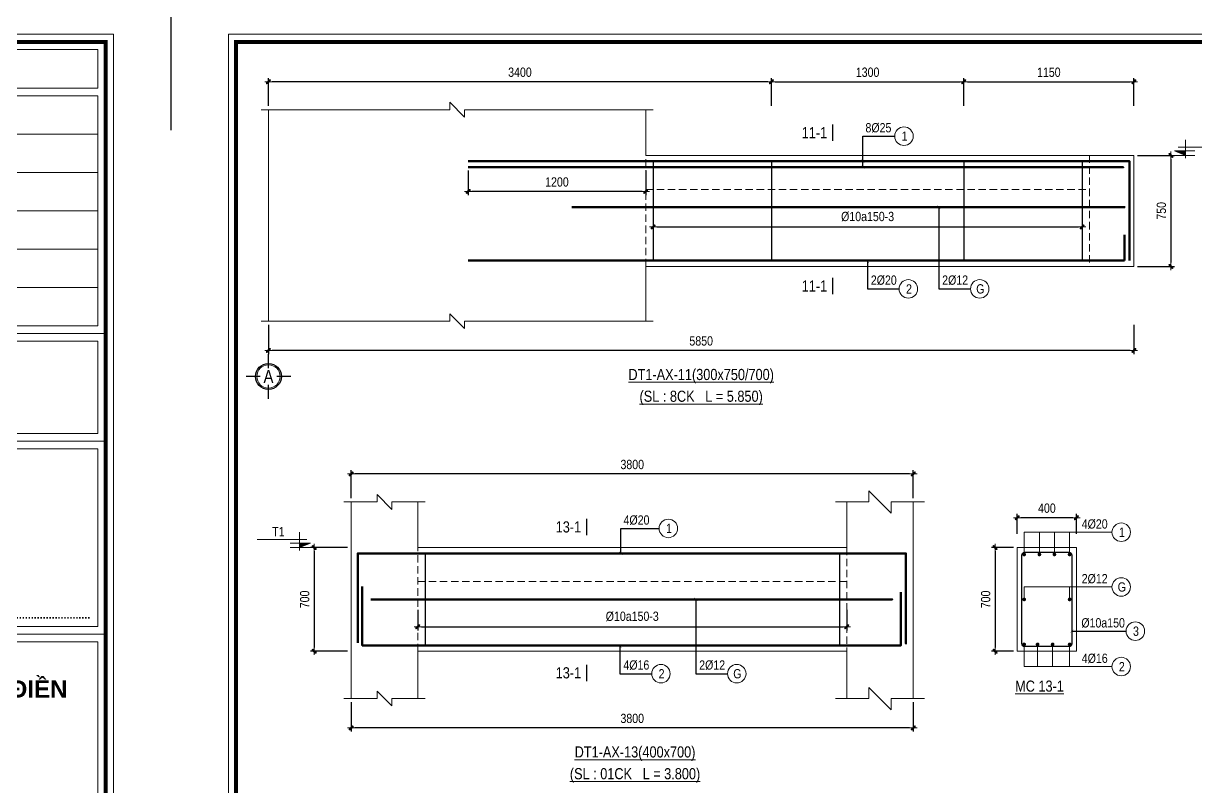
# Model space of a CAD drawing. Header units: millimetres. Extents: x 397144 to 8960116, y 345581 to 674207.
# Drawn here: x 4930854 to 4938777, y 658430 to 663586 of the extents above; entities that cross this region are included whole.
import ezdxf
from ezdxf.enums import TextEntityAlignment as Align

# ---------------------------------------------------------------- set-up
doc = ezdxf.new("R2010")
doc.units = ezdxf.units.MM
doc.header["$PDSIZE"] = -10
doc.linetypes.add('HIDDEN', pattern=[0.375, 0.25, -0.125])
doc.layers.get('0').update_dxf_attribs({"linetype": 'CONTINUOUS'})
doc.layers.get('Defpoints').update_dxf_attribs({"color": 12, "linetype": 'CONTINUOUS'})
for name, color, linetype, lineweight in [('2', 2, 'CONTINUOUS', 20), ('CDAI', 8, 'CONTINUOUS', 30), ('CTHEP', 2, 'CONTINUOUS', 50), ('DBAO', 3, 'CONTINUOUS', 20), ('DGIONG', 4, 'CONTINUOUS', 13), ('KTH', 150, 'CONTINUOUS', 5), ('Net khuat', 8, 'HIDDEN', 13), ('STICK', 1, 'CONTINUOUS', 9), ('TEXT', 7, 'CONTINUOUS', 15)]:
    doc.layers.add(name, color=color, linetype=linetype, lineweight=lineweight)
doc.layers.add('8', color=8, linetype='CONTINUOUS')
doc.layers.add('HATCH', color=7, linetype='CONTINUOUS', lineweight=5, true_color=0x2491ff)
doc.styles.add('CHG_XX_Khung ten$0$A1 BORDER$0$Title Block DD$0$Arial - Bold', font='arialbd.ttf', dxfattribs={"height": 2.5})
doc.styles.add('HELVECONDENSE', font='VHELVCN_0.TTF')
doc.styles.add('Star-HelCon', font='VHELVCN_0.TTF')
doc.styles.add('TTP-HelCon', font='VHELVCN_0.TTF')
doc.styles.add('VNI-HELVE-CONDENSE', font='VHELVCN_0.TTF')
doc.dimstyles.new('kc-25', dxfattribs={"dimtxt": 62.5, "dimasz": 20, "dimexe": 20, "dimexo": 50, "dimgap": 25, "dimtad": 3, "dimdec": 0, "dimzin": 0, "dimdsep": 46, "dimtxsty": 'VNI-HELVE-CONDENSE', "dimblk": 'DIM', "dimcen": 2.5, "dimclrd": 256, "dimclre": 154, "dimclrt": 7, "dimaunit": 1, "dimadec": 0, "dimazin": 0, "dimtfac": 1, "dimtdec": 0, "dimtix": 1, "dimtmove": 0, "dimatfit": 3, "dimldrblk": 'DOT', "dimfxl": 1, "dimtolj": 1, "dimtzin": 0, "dimarcsym": 0})
doc.dimstyles.new('TTP-25', dxfattribs={"dimscale": 25, "dimtxt": 2.5, "dimasz": 1, "dimexe": 1, "dimexo": 1, "dimgap": 0.09, "dimtad": 0, "dimdec": 4, "dimrnd": 5, "dimzin": 9, "dimdsep": 46, "dimtxsty": 'TTP-HelCon', "dimblk": 'Stick1', "dimcen": 0.09, "dimdle": 1.5, "dimclrd": 256, "dimclre": 256, "dimclrt": 7, "dimadec": 0, "dimazin": 0, "dimtfac": 1, "dimtdec": 4, "dimtmove": 0, "dimatfit": 3, "dimldrblk": '_ArchTick1', "dimfxl": 1, "dimtvp": 1, "dimtolj": 1, "dimtzin": 0, "dimarcsym": 0})

# ---------------------------------------------------------------- blocks, each defined once
blk = doc.blocks.new('Stick1')
at = {"layer": 'STICK'}
h = blk.add_hatch(color=256, dxfattribs=at)
edge = h.paths.add_edge_path()
edge.add_line((0.3, 0.5), (-0.5, -0.3))
edge.add_arc((-0.4, -0.4), 0.141, 135, 315)
edge.add_line((-0.3, -0.5), (0.5, 0.3))
edge.add_arc((0.4, 0.4), 0.141, 315, 495)
blk.add_line((1, 0), (-1, 0), dxfattribs=at)
blk.add_lwpolyline([(0.3, 0.5), (-0.5, -0.3, 1), (-0.3, -0.5), (0.5, 0.3, 1), (0.3, 0.5, 1)], format="xyb", dxfattribs=at)
blk = doc.blocks.new('*D24')
at = {"layer": 'Defpoints', "color": 0, "transparency": 16777216}
for p in [(4933069.4, 660541.9), (4933069.4, 660352.9), (4936869.4, 660352.9)]:
    blk.add_point(p, dxfattribs=at)
at = {"layer": 'KTH', "lineweight": -2, "transparency": 16777216}
for p, q in [((4933069.4, 660377.9), (4933069.4, 660566.9)), ((4936869.4, 660377.9), (4936869.4, 660566.9)), ((4936844.4, 660541.9), (4933094.4, 660541.9))]:
    blk.add_line(p, q, dxfattribs=at)
at = {"layer": 'KTH', "lineweight": -2, "transparency": 16777216, "xscale": 25, "yscale": 25, "zscale": 25, "rotation": 180}
blk.add_blockref('Stick1', (4933069.4, 660541.9), dxfattribs=at)
at = {"layer": 'KTH', "lineweight": -2, "transparency": 16777216, "xscale": 25, "yscale": 25, "zscale": 25}
blk.add_blockref('Stick1', (4936869.4, 660541.9), dxfattribs=at)
at = {"layer": 'KTH', "color": 7, "transparency": 16777216, "insert": (4934969.4, 660605.7), "char_height": 62.5, "attachment_point": 5, "style": 'TTP-HelCon'}
blk.add_mtext('\\A1;3800', dxfattribs=at)
blk = doc.blocks.new('_ArchTick1')
at = {"color": 0, "const_width": 3.81}
blk.add_lwpolyline([(-12.7, -12.7), (12.7, 12.7)], dxfattribs=at)
blk = doc.blocks.new('DIM')
h = blk.add_hatch(color=1)
h.paths.add_polyline_path([(0.49, 0.29, 1), (0.29, 0.49), (-0.19, 0), (0.19, 0)])
h.paths.add_polyline_path([(0.19, 0), (-0.19, 0), (-0.49, -0.29, 1), (-0.29, -0.49)])
at = {"color": 9}
for p, q in [((-0.19, 0), (-1.5, 0)), ((0.19, 0), (1.5, 0))]:
    blk.add_line(p, q, dxfattribs=at)
at = {"color": 1}
for p, q in [((-0.49, -0.29), (0.29, 0.49)), ((-0.29, -0.49), (0.49, 0.29)), ((-0.19, 0), (0.19, 0))]:
    blk.add_line(p, q, dxfattribs=at)
blk.add_arc((-0.39, -0.39), 0.138, 135, 315, dxfattribs=at)
blk = doc.blocks.new('*D25')
at = {"layer": 'Defpoints', "color": 0, "transparency": 16777216}
for p in [(4933069.4, 660044.5), (4932819.4, 659344.5), (4933069.4, 659344.5)]:
    blk.add_point(p, dxfattribs=at)
at = {"layer": 'KTH', "lineweight": -2, "transparency": 16777216}
for p, q in [((4933044.4, 660044.5), (4932794.4, 660044.5)), ((4932819.4, 660019.5), (4932819.4, 659369.5)), ((4933044.4, 659344.5), (4932794.4, 659344.5))]:
    blk.add_line(p, q, dxfattribs=at)
at = {"layer": 'KTH', "lineweight": -2, "transparency": 16777216, "xscale": 25, "yscale": 25, "zscale": 25}
for p, rotation in [((4932819.4, 660044.5), 90), ((4932819.4, 659344.5), 270)]:
    blk.add_blockref('Stick1', p, dxfattribs=dict(at, rotation=rotation))
at = {"layer": 'KTH', "color": 7, "transparency": 16777216, "insert": (4932755.5, 659694.5), "char_height": 62.5, "attachment_point": 5, "rotation": 90, "style": 'TTP-HelCon'}
blk.add_mtext('\\A1;700', dxfattribs=at)
blk = doc.blocks.new('CODE')
at = {"layer": 'DBAO'}
for p, q in [((-62.5, -20), (-62.5, 105)), ((-62.5, 0), (-137.5, 30)), ((-137.5, 30), (0, 30)), ((-137.5, 0), (0, 0)), ((-112.5, 55), (223.6, 55))]:
    blk.add_line(p, q, dxfattribs=at)
at = {"layer": 'HATCH', "color": 1}
blk.add_solid([(-62.5, 0), (-137.5, 30), (-62.5, 30)], dxfattribs=at)
blk = doc.blocks.new('*D26')
at = {"layer": 'Defpoints', "color": 0, "transparency": 16777216}
for p in [(4933069.4, 659024.5), (4936869.4, 659024.5), (4933069.4, 658826.5)]:
    blk.add_point(p, dxfattribs=at)
at = {"layer": 'KTH', "lineweight": -2, "transparency": 16777216}
for p, q in [((4933069.4, 658999.5), (4933069.4, 658801.5)), ((4936869.4, 658999.5), (4936869.4, 658801.5)), ((4936844.4, 658826.5), (4933094.4, 658826.5))]:
    blk.add_line(p, q, dxfattribs=at)
at = {"layer": 'KTH', "lineweight": -2, "transparency": 16777216, "xscale": 25, "yscale": 25, "zscale": 25, "rotation": 180}
blk.add_blockref('Stick1', (4933069.4, 658826.5), dxfattribs=at)
at = {"layer": 'KTH', "lineweight": -2, "transparency": 16777216, "xscale": 25, "yscale": 25, "zscale": 25}
blk.add_blockref('Stick1', (4936869.4, 658826.5), dxfattribs=at)
at = {"layer": 'KTH', "color": 7, "transparency": 16777216, "insert": (4934969.4, 658890.3), "char_height": 62.5, "attachment_point": 5, "style": 'TTP-HelCon'}
blk.add_mtext('\\A1;3800', dxfattribs=at)
blk = doc.blocks.new('*D27')
at = {"layer": 'Defpoints', "color": 0, "transparency": 16777216}
for p in [(4933519.4, 659649.7), (4936419.4, 659649.7), (4936419.4, 659509.7)]:
    blk.add_point(p, dxfattribs=at)
at = {"layer": 'KTH', "lineweight": -2, "transparency": 16777216}
for p, q in [((4933519.4, 659624.7), (4933519.4, 659484.7)), ((4936419.4, 659624.7), (4936419.4, 659484.7)), ((4933544.4, 659509.7), (4936394.4, 659509.7))]:
    blk.add_line(p, q, dxfattribs=at)
at = {"layer": 'KTH', "lineweight": -2, "transparency": 16777216, "xscale": 25, "yscale": 25, "zscale": 25, "rotation": 180}
blk.add_blockref('Stick1', (4933519.4, 659509.7), dxfattribs=at)
at = {"layer": 'KTH', "lineweight": -2, "transparency": 16777216, "xscale": 25, "yscale": 25, "zscale": 25}
blk.add_blockref('Stick1', (4936419.4, 659509.7), dxfattribs=at)
at = {"layer": 'KTH', "color": 7, "transparency": 16777216, "insert": (4934969.4, 659579.6), "char_height": 62.5, "attachment_point": 5, "style": 'TTP-HelCon'}
blk.add_mtext('\\A1;Þ10a150-3', dxfattribs=at)
blk = doc.blocks.new('MC')
at = {"layer": 'CTHEP', "const_width": 10}
blk.add_lwpolyline([(0, 150), (0, 0)], dxfattribs=at)
at = {"layer": 'TEXT', "style": 'TTP-HelCon'}
blk.add_attdef('A', text='', height=100, dxfattribs=at).set_placement((-50, 26), align=Align.RIGHT)
blk = doc.blocks.new('*D28')
at = {"layer": 'Defpoints', "color": 0, "ltscale": 500, "transparency": 16777216}
for p in [(4937572.3, 660246.7), (4937572.3, 660113.5), (4937972.3, 660113.5)]:
    blk.add_point(p, dxfattribs=at)
at = {"layer": 'KTH', "lineweight": -2, "ltscale": 500, "transparency": 16777216}
for p, q in [((4937572.3, 660138.5), (4937572.3, 660271.7)), ((4937947.3, 660246.7), (4937597.3, 660246.7)), ((4937972.3, 660138.5), (4937972.3, 660271.7))]:
    blk.add_line(p, q, dxfattribs=at)
at = {"layer": 'KTH', "lineweight": -2, "ltscale": 500, "transparency": 16777216, "xscale": 25, "yscale": 25, "zscale": 25, "rotation": 180}
blk.add_blockref('Stick1', (4937572.3, 660246.7), dxfattribs=at)
at = {"layer": 'KTH', "lineweight": -2, "ltscale": 500, "transparency": 16777216, "xscale": 25, "yscale": 25, "zscale": 25}
blk.add_blockref('Stick1', (4937972.3, 660246.7), dxfattribs=at)
at = {"layer": 'KTH', "color": 7, "ltscale": 500, "transparency": 16777216, "insert": (4937772.3, 660310.6), "char_height": 62.5, "attachment_point": 5, "style": 'TTP-HelCon'}
blk.add_mtext('\\A1;400', dxfattribs=at)
blk = doc.blocks.new('*D29')
at = {"layer": 'Defpoints', "color": 0, "ltscale": 500, "transparency": 16777216}
for p in [(4937572.3, 660044.5), (4937422.5, 659344.5), (4937572.3, 659344.5)]:
    blk.add_point(p, dxfattribs=at)
at = {"layer": 'KTH', "lineweight": -2, "ltscale": 500, "transparency": 16777216}
for p, q in [((4937547.3, 660044.5), (4937397.5, 660044.5)), ((4937422.5, 660019.5), (4937422.5, 659369.5)), ((4937547.3, 659344.5), (4937397.5, 659344.5))]:
    blk.add_line(p, q, dxfattribs=at)
at = {"layer": 'KTH', "lineweight": -2, "ltscale": 500, "transparency": 16777216, "xscale": 25, "yscale": 25, "zscale": 25}
for p, rotation in [((4937422.5, 660044.5), 90), ((4937422.5, 659344.5), 270)]:
    blk.add_blockref('Stick1', p, dxfattribs=dict(at, rotation=rotation))
at = {"layer": 'KTH', "color": 7, "ltscale": 500, "transparency": 16777216, "insert": (4937358.7, 659694.5), "char_height": 62.5, "attachment_point": 5, "rotation": 90, "style": 'TTP-HelCon'}
blk.add_mtext('\\A1;700', dxfattribs=at)
blk = doc.blocks.new('*D39')
at = {"layer": 'Defpoints', "color": 0, "transparency": 16777216}
for p in [(4932510.4, 663191.9), (4932510.4, 663002.9), (4935910.4, 663002.9)]:
    blk.add_point(p, dxfattribs=at)
at = {"layer": 'KTH', "lineweight": -2, "transparency": 16777216}
for p, q in [((4932510.4, 663027.9), (4932510.4, 663216.9)), ((4935885.4, 663191.9), (4932535.4, 663191.9)), ((4935910.4, 663027.9), (4935910.4, 663216.9))]:
    blk.add_line(p, q, dxfattribs=at)
at = {"layer": 'KTH', "lineweight": -2, "transparency": 16777216, "xscale": 25, "yscale": 25, "zscale": 25, "rotation": 180}
blk.add_blockref('Stick1', (4932510.4, 663191.9), dxfattribs=at)
at = {"layer": 'KTH', "lineweight": -2, "transparency": 16777216, "xscale": 25, "yscale": 25, "zscale": 25}
blk.add_blockref('Stick1', (4935910.4, 663191.9), dxfattribs=at)
at = {"layer": 'KTH', "color": 7, "transparency": 16777216, "insert": (4934210.4, 663255.7), "char_height": 62.5, "attachment_point": 5, "style": 'TTP-HelCon'}
blk.add_mtext('\\A1;3400', dxfattribs=at)
blk = doc.blocks.new('*D40')
at = {"layer": 'Defpoints', "color": 0, "transparency": 16777216}
for p in [(4932510.4, 661574.5), (4938360.4, 661574.5), (4932510.4, 661376.5)]:
    blk.add_point(p, dxfattribs=at)
at = {"layer": 'KTH', "lineweight": -2, "transparency": 16777216}
for p, q in [((4932510.4, 661549.5), (4932510.4, 661351.5)), ((4938360.4, 661549.5), (4938360.4, 661351.5)), ((4938335.4, 661376.5), (4932535.4, 661376.5))]:
    blk.add_line(p, q, dxfattribs=at)
at = {"layer": 'KTH', "lineweight": -2, "transparency": 16777216, "xscale": 25, "yscale": 25, "zscale": 25, "rotation": 180}
blk.add_blockref('Stick1', (4932510.4, 661376.5), dxfattribs=at)
at = {"layer": 'KTH', "lineweight": -2, "transparency": 16777216, "xscale": 25, "yscale": 25, "zscale": 25}
blk.add_blockref('Stick1', (4938360.4, 661376.5), dxfattribs=at)
at = {"layer": 'KTH', "color": 7, "transparency": 16777216, "insert": (4935435.4, 661440.4), "char_height": 62.5, "attachment_point": 5, "style": 'TTP-HelCon'}
blk.add_mtext('\\A1;5850', dxfattribs=at)
blk = doc.blocks.new('*D41')
at = {"layer": 'Defpoints', "color": 0, "transparency": 16777216}
for p in [(4937210.4, 663191.9), (4935910.4, 663002.9), (4937210.4, 663002.9)]:
    blk.add_point(p, dxfattribs=at)
at = {"layer": 'KTH', "lineweight": -2, "transparency": 16777216}
for p, q in [((4935910.4, 663027.9), (4935910.4, 663216.9)), ((4935935.4, 663191.9), (4937185.4, 663191.9)), ((4937210.4, 663027.9), (4937210.4, 663216.9))]:
    blk.add_line(p, q, dxfattribs=at)
at = {"layer": 'KTH', "lineweight": -2, "transparency": 16777216, "xscale": 25, "yscale": 25, "zscale": 25, "rotation": 180}
blk.add_blockref('Stick1', (4935910.4, 663191.9), dxfattribs=at)
at = {"layer": 'KTH', "lineweight": -2, "transparency": 16777216, "xscale": 25, "yscale": 25, "zscale": 25}
blk.add_blockref('Stick1', (4937210.4, 663191.9), dxfattribs=at)
at = {"layer": 'KTH', "color": 7, "transparency": 16777216, "insert": (4936560.4, 663255.7), "char_height": 62.5, "attachment_point": 5, "style": 'TTP-HelCon'}
blk.add_mtext('\\A1;1300', dxfattribs=at)
blk = doc.blocks.new('*D42')
at = {"layer": 'Defpoints', "color": 0, "transparency": 16777216}
for p in [(4938360.4, 663191.9), (4937210.4, 663002.9), (4938360.4, 663002.9)]:
    blk.add_point(p, dxfattribs=at)
at = {"layer": 'KTH', "lineweight": -2, "transparency": 16777216}
for p, q in [((4937210.4, 663027.9), (4937210.4, 663216.9)), ((4937235.4, 663191.9), (4938335.4, 663191.9)), ((4938360.4, 663027.9), (4938360.4, 663216.9))]:
    blk.add_line(p, q, dxfattribs=at)
at = {"layer": 'KTH', "lineweight": -2, "transparency": 16777216, "xscale": 25, "yscale": 25, "zscale": 25, "rotation": 180}
blk.add_blockref('Stick1', (4937210.4, 663191.9), dxfattribs=at)
at = {"layer": 'KTH', "lineweight": -2, "transparency": 16777216, "xscale": 25, "yscale": 25, "zscale": 25}
blk.add_blockref('Stick1', (4938360.4, 663191.9), dxfattribs=at)
at = {"layer": 'KTH', "color": 7, "transparency": 16777216, "insert": (4937785.4, 663255.7), "char_height": 62.5, "attachment_point": 5, "style": 'TTP-HelCon'}
blk.add_mtext('\\A1;1150', dxfattribs=at)
blk = doc.blocks.new('*D43')
at = {"layer": 'Defpoints', "color": 0, "transparency": 16777216}
for p in [(4935110.4, 662350.5), (4938010.4, 662344.5), (4938010.4, 662210.5)]:
    blk.add_point(p, dxfattribs=at)
at = {"layer": 'KTH', "lineweight": -2, "transparency": 16777216}
for p, q in [((4935110.4, 662325.5), (4935110.4, 662185.5)), ((4938010.4, 662319.5), (4938010.4, 662185.5)), ((4935135.4, 662210.5), (4937985.4, 662210.5))]:
    blk.add_line(p, q, dxfattribs=at)
at = {"layer": 'KTH', "lineweight": -2, "transparency": 16777216, "xscale": 25, "yscale": 25, "zscale": 25, "rotation": 180}
blk.add_blockref('Stick1', (4935110.4, 662210.5), dxfattribs=at)
at = {"layer": 'KTH', "lineweight": -2, "transparency": 16777216, "xscale": 25, "yscale": 25, "zscale": 25}
blk.add_blockref('Stick1', (4938010.4, 662210.5), dxfattribs=at)
at = {"layer": 'KTH', "color": 7, "transparency": 16777216, "insert": (4936560.4, 662280.4), "char_height": 62.5, "attachment_point": 5, "style": 'TTP-HelCon'}
blk.add_mtext('\\A1;\\A1;\\A1;Þ10a150-3', dxfattribs=at)
blk = doc.blocks.new('*D44')
at = {"layer": 'Defpoints', "color": 0, "transparency": 16777216}
for p in [(4933860.4, 662616.5), (4935060.4, 662616.5), (4933860.4, 662450.5)]:
    blk.add_point(p, dxfattribs=at)
at = {"layer": 'KTH', "lineweight": -2, "transparency": 16777216}
for p, q in [((4933860.4, 662591.5), (4933860.4, 662425.5)), ((4935060.4, 662591.5), (4935060.4, 662425.5)), ((4935035.4, 662450.5), (4933885.4, 662450.5))]:
    blk.add_line(p, q, dxfattribs=at)
at = {"layer": 'KTH', "lineweight": -2, "transparency": 16777216, "xscale": 25, "yscale": 25, "zscale": 25, "rotation": 180}
blk.add_blockref('Stick1', (4933860.4, 662450.5), dxfattribs=at)
at = {"layer": 'KTH', "lineweight": -2, "transparency": 16777216, "xscale": 25, "yscale": 25, "zscale": 25}
blk.add_blockref('Stick1', (4935060.4, 662450.5), dxfattribs=at)
at = {"layer": 'KTH', "color": 7, "transparency": 16777216, "insert": (4934460.4, 662514.4), "char_height": 62.5, "attachment_point": 5, "style": 'TTP-HelCon'}
blk.add_mtext('\\A1;1200', dxfattribs=at)
blk = doc.blocks.new('dau truc')
blk.add_circle((0, 0), 180)
at = {"layer": '8'}
for p, q in [((0, 127), (0, 345)), ((-127, 0), (-345, 0)), ((345, 0), (127, 0)), ((0, -345), (0, -127))]:
    blk.add_line(p, q, dxfattribs=at)
blk.add_circle((0, 0), 200, dxfattribs=at)
at = {"layer": 'TEXT', "style": 'HELVECONDENSE'}
blk.add_attdef('A', text='', height=233, dxfattribs=at).set_placement((0, 0), align=Align.MIDDLE)
blk = doc.blocks.new('*D45')
at = {"layer": 'Defpoints', "color": 0, "transparency": 16777216}
for p in [(4938360.4, 662694.5), (4938360.4, 661944.5), (4938610.4, 661944.5)]:
    blk.add_point(p, dxfattribs=at)
at = {"layer": 'KTH', "lineweight": -2, "transparency": 16777216}
for p, q in [((4938385.4, 662694.5), (4938635.4, 662694.5)), ((4938610.4, 662669.5), (4938610.4, 661969.5)), ((4938385.4, 661944.5), (4938635.4, 661944.5))]:
    blk.add_line(p, q, dxfattribs=at)
at = {"layer": 'KTH', "lineweight": -2, "transparency": 16777216, "xscale": 25, "yscale": 25, "zscale": 25}
for p, rotation in [((4938610.4, 662694.5), 90), ((4938610.4, 661944.5), 270)]:
    blk.add_blockref('Stick1', p, dxfattribs=dict(at, rotation=rotation))
at = {"layer": 'KTH', "color": 7, "transparency": 16777216, "insert": (4938546.5, 662319.5), "char_height": 62.5, "attachment_point": 5, "rotation": 90, "style": 'TTP-HelCon'}
blk.add_mtext('\\A1;750', dxfattribs=at)
blk = doc.blocks.new('CHG_XX_Khung ten')
for p, q in [((687, 501), (824, 501)), ((687, 473), (824, 473)), ((687, 422.69), (824, 422.69))]:
    blk.add_line(p, q)
blk.add_lwpolyline([(15, 579), (826, 579), (826, 15), (15, 15)], close=True)
at = {"color": 4, "linetype": 'Continuous', "const_width": 1}
blk.add_lwpolyline([(17, 577), (824, 577), (824, 17), (17, 17)], close=True, dxfattribs=at)
at = {"linetype": 'Continuous'}
for points in [[(822, 565), (689, 565), (689, 575), (822, 575)], [(822, 553), (689, 553), (689, 563), (822, 563)], [(822, 543), (689, 543), (689, 553), (822, 553)], [(822, 533), (689, 533), (689, 543), (822, 543)], [(822, 523), (689, 523), (689, 533), (822, 533)], [(822, 513), (689, 513), (689, 523), (822, 523)], [(822, 503), (689, 503), (689, 513), (822, 513)], [(689, 499), (822, 499), (822, 475), (689, 475)], [(689, 471), (822, 471), (822, 424.69), (689, 424.69)]]:
    blk.add_lwpolyline(points, close=True, dxfattribs=at)
at = {"layer": 'Defpoints', "color": 1, "ltscale": 2}
for points in [[(40.06, 594), (0, 594), (0, 554)], [(800.94, 594), (841, 594), (841, 554)]]:
    blk.add_lwpolyline(points, dxfattribs=at)
at = {"style": 'CHG_XX_Khung ten$0$A1 BORDER$0$Title Block DD$0$Arial - Bold'}
blk.add_text('.....................................................', height=2, dxfattribs=at).set_placement((820, 427.69), align=Align.MIDDLE_RIGHT)
at = {"ltscale": 10, "insert": (755.91, 410.64), "char_height": 4.5, "width": 121.2929, "attachment_point": 2, "style": 'CHG_XX_Khung ten$0$A1 BORDER$0$Title Block DD$0$Arial - Bold', "bg_fill": 2}
blk.add_mtext('CÔNG TY CỔ PHẦN THIÊN PHÚC ĐIỀN', dxfattribs=at)
at = {"linetype": 'Continuous'}
blk.add_lwpolyline([(689, 420.69), (822, 420.69), (822, 370.62), (689, 370.62)], close=True, dxfattribs=at)

msp = doc.modelspace()

# ---------------------------------------------------------------- linework, layer by layer
at = {"layer": 'CDAI', "ltscale": 52.5}
for p, q in [((4935110.37072, 662655.50251), (4935110.37072, 661983.50251)), ((4935910.37072, 662655.50251), (4935910.37072, 661983.50251)), ((4937210.37072, 662655.50251), (4937210.37072, 661983.50251)), ((4938010.37072, 662655.50251), (4938010.37072, 661983.50251)), ((4933569.37674, 660009.47156), (4933569.37674, 659379.47156)), ((4936369.37674, 660009.47156), (4936369.37674, 659379.47156))]:
    msp.add_line(p, q, dxfattribs=at)
at = {"layer": 'CDAI'}
msp.add_lwpolyline([(4937622.32659, 660013.22156), (4937922.32659, 660013.22156, -0.4142135624), (4937941.07659, 659994.47156), (4937941.07659, 659394.47156, -0.4142135624), (4937922.32659, 659375.72156), (4937622.32659, 659375.72156, -0.4142135624), (4937603.57659, 659394.47156), (4937603.57659, 659994.47156, -0.4142135624)], format="xyb", close=True, dxfattribs=at)
at = {"layer": 'CTHEP'}
msp.add_line((4938296.7069, 661983.50251), (4938296.7069, 662158.31378), dxfattribs=at)
for points in [[(4933860.37072, 662655.50251), (4938330.37072, 662655.50251), (4938330.37072, 661983.50251)], [(4933860.37072, 662615.50251), (4938290.37072, 662615.50251), (4938290.37072, 662615.50251)], [(4933860.37072, 661983.50251), (4938296.7069, 661983.50251)], [(4933114.37674, 659401.9078), (4933114.37674, 659401.9078), (4933114.37674, 660005.47156), (4936819.37674, 660005.47156), (4936819.37674, 659396.5418), (4936819.37674, 659396.5418)], [(4933144.47268, 659782.23677), (4933144.47268, 659383.47156), (4936785.67718, 659383.47156), (4936785.67718, 659744.07992)]]:
    msp.add_lwpolyline(points, dxfattribs=at)
msp.add_lwpolyline([(4934560.37072, 662344.50251), (4938298.47941, 662344.50251), (4938298.47941, 662344.50251)], close=True, dxfattribs=at)
at = {"layer": 'CTHEP', "const_width": 12.5}
for points in [[(4937612.32659, 659998.22156, 1), (4937624.82659, 659998.22156, 1)], [(4937919.82659, 659998.22156, 1), (4937932.32659, 659998.22156, 1)], [(4937612.32659, 659390.72156, 1), (4937624.82659, 659390.72156, 1)], [(4937919.82659, 659390.72156, 1), (4937932.32659, 659390.72156, 1)]]:
    msp.add_lwpolyline(points, format="xyb", close=True, dxfattribs=at)
at = {"layer": 'DBAO'}
for points in [[(4932510.37072, 663002.89685), (4932510.37072, 662694.50251), (4932510.37072, 662694.50251), (4932510.37072, 661994.50251), (4932510.37072, 661994.50251), (4932510.37072, 661574.50251)], [(4935060.37072, 663002.89685), (4935060.37072, 662694.50251), (4938060.37072, 662694.50251), (4938360.37072, 662694.50251)], [(4938360.37072, 662694.50251), (4938360.37072, 662694.50251), (4938360.37072, 662694.50251), (4938360.37072, 661944.50251), (4938360.37072, 661944.50251), (4938360.37072, 661944.50251)], [(4935060.37072, 661574.50251), (4935060.37072, 661944.50251), (4938060.37072, 661944.50251), (4938360.37072, 661944.50251)], [(4933069.37674, 660352.8659), (4933069.37674, 660044.47156), (4933069.37674, 660044.47156), (4933069.37674, 659344.47156), (4933069.37674, 659344.47156), (4933069.37674, 659024.47156)], [(4933519.37674, 660352.8659), (4933519.37674, 660044.47156), (4936419.37674, 660044.47156), (4936419.37674, 660352.8659)], [(4936869.37674, 660352.8659), (4936869.37674, 660044.47156), (4936869.37674, 660044.47156), (4936869.37674, 659344.47156), (4936869.37674, 659344.47156), (4936869.37674, 659024.47156)], [(4933519.37674, 659024.47156), (4933519.37674, 659344.47156), (4936419.37674, 659344.47156), (4936419.37674, 659024.47156)]]:
    msp.add_lwpolyline(points, dxfattribs=at)
at = {"layer": 'DBAO', "flags": 128}
for points in [[(4937572.32659, 660044.47156), (4937972.32659, 660044.47156)], [(4937972.32659, 660044.47156), (4937972.32659, 659344.47156), (4937572.32659, 659344.47156), (4937572.32659, 660044.47156)]]:
    msp.add_lwpolyline(points, dxfattribs=at)
at = {"layer": 'DGIONG'}
for p, q in [((4937618.57659, 659998.22156), (4937618.57659, 660148.22156)), ((4937618.57659, 660148.22156), (4938212.32659, 660148.22156)), ((4937721.57659, 660148.22156), (4937721.57659, 659991.97156)), ((4937823.07659, 660148.22156), (4937823.07659, 659991.97156)), ((4937926.07659, 659998.22156), (4937926.07659, 660148.22156)), ((4937618.57659, 659240.72156), (4937618.57659, 659390.72156)), ((4937926.07659, 659240.72156), (4937926.07659, 659390.72156)), ((4937618.57659, 659240.72156), (4938212.32659, 659240.72156))]:
    msp.add_line(p, q, dxfattribs=at)
for points in [[(4932460.37072, 663002.89685), (4933735.37072, 663002.89685), (4933735.37072, 663052.89685), (4933835.37072, 662952.89685), (4933835.37072, 663002.89685), (4935110.37072, 663002.89685)], [(4932460.37072, 661574.50251), (4933735.37072, 661574.50251), (4933735.37072, 661624.50251), (4933835.37072, 661524.50251), (4933835.37072, 661574.50251), (4935110.37072, 661574.50251)], [(4933019.37674, 660352.8659), (4933244.37674, 660352.8659), (4933244.37674, 660402.8659), (4933344.37674, 660302.8659), (4933344.37674, 660352.8659), (4933569.37674, 660352.8659)], [(4936344.37674, 660352.8659), (4936569.37674, 660352.8659), (4936569.37674, 660427.8659), (4936719.37674, 660277.8659), (4936719.37674, 660352.8659), (4936944.37674, 660352.8659)], [(4933019.37674, 659024.47156), (4933244.37674, 659024.47156), (4933244.37674, 659074.47156), (4933344.37674, 658974.47156), (4933344.37674, 659024.47156), (4933569.37674, 659024.47156)], [(4936344.37674, 659024.47156), (4936569.37674, 659024.47156), (4936569.37674, 659099.47156), (4936719.37674, 658949.47156), (4936719.37674, 659024.47156), (4936944.37674, 659024.47156)]]:
    msp.add_lwpolyline(points, dxfattribs=at)
for centre in [(4936806.03103, 662824.01162), (4936835.89213, 661792.45826), (4937318.39213, 661792.45826), (4935213.52739, 660173.98067), (4938274.82659, 660148.22156), (4938370.30928, 659479.99502), (4938274.82659, 659240.72156), (4935163.36485, 659192.4273)]:
    msp.add_circle(centre, 62.5, dxfattribs=at)
at = {"layer": 'Net khuat', "ltscale": 200}
for p, q in [((4935060.37072, 661944.50251), (4935060.37072, 662694.50251)), ((4938060.37072, 662694.50251), (4938060.37072, 661944.50251)), ((4935060.37072, 662464.50251), (4938060.37072, 662464.50251)), ((4933519.37674, 659344.47156), (4933519.37674, 660044.47156)), ((4936419.37674, 660044.47156), (4936419.37674, 659344.47156)), ((4933519.37674, 659814.47156), (4936419.37674, 659814.47156))]:
    msp.add_line(p, q, dxfattribs=at)

# ---------------------------------------------------------------- block references
at = {"xscale": 0.75, "yscale": 0.75, "zscale": 0.75}
for p, values in [((4936324.37072, 662790.91409), {'A': '11-1'}), ((4936324.37072, 661755.13451), {'A': '11-1'}), ((4934661.43444, 660127.3659), {'A': '13-1'}), ((4934661.43444, 659141.58633), {'A': '13-1'})]:
    msp.add_blockref('MC', p, dxfattribs=at).add_auto_attribs(values)
at = {"layer": '2', "ltscale": 300}
ref = msp.add_blockref('dau truc', (4932510.37072, 661200.66011), dxfattribs=dict(at, xscale=0.4367131292819977, yscale=0.4367131292819977, zscale=0.4367131292819977))
ref.add_attrib('A', 'A', dxfattribs={"layer": 'TEXT', "height": 87.5, "style": 'HELVECONDENSE'}).set_placement((4932510.37072, 661200.66011), align=Align.MIDDLE)
at = {"layer": 'KTH', "ltscale": 0.8, "xscale": 25.92478421702978, "yscale": 25.92478421702978, "zscale": 25.92478421702978}
msp.add_blockref('CHG_XX_Khung ten', (4910047.85616, 648501.85593), dxfattribs=at)
at = {"layer": 'KTH', "linetype": 'Continuous'}
msp.add_blockref('CODE', (4938772.87072, 662694.50251), dxfattribs=at)
at = {"layer": 'KTH', "linetype": 'Continuous', "xscale": -1}
msp.add_blockref('CODE', (4932656.87674, 660044.47156), dxfattribs=at)

# ---------------------------------------------------------------- texts
at = {"layer": 'TEXT', "style": 'TTP-HelCon'}
for s, p in [('8Þ25', (4936545.90714, 662849.86457)), ('2Þ20', (4936582.08426, 661820.35531)), ('2Þ12', (4937064.58426, 661820.35531)), ('4Þ20', (4934910.66167, 660199.83361)), ('4Þ20', (4938007.78492, 660173.22156)), ('Þ10a150', (4938005.0108, 659504.99502)), ('4Þ16', (4938008.05026, 659265.72156)), ('4Þ16', (4934909.55698, 659220.32436))]:
    msp.add_text(s, height=62.5, dxfattribs=at).set_placement(p)
at = {"layer": 'TEXT', "style": 'Star-HelCon'}
for s, p in [('1', (4936810.1977, 662824.01162)), ('G', (4937322.55879, 661792.45826)), ('2', (4936840.05879, 661792.45826)), ('1', (4935217.69406, 660173.98067)), ('1', (4938278.99325, 660148.22156)), ('3', (4938374.47594, 659479.99502)), ('2', (4935167.53152, 659192.4273)), ('2', (4938278.99325, 659240.72156))]:
    msp.add_text(s, height=62.5, dxfattribs=at).set_placement(p, align=Align.MIDDLE)
at = {"layer": 'TEXT', "style": 'TTP-HelCon'}
for s, p in [('%%UDT1-AX-11(300x750/700)', (4935435.37072, 661176.52464)), ('%%U(SL : 8CK   L = 5.850)', (4935435.37072, 661029.63005)), ('%%UMC 13-1', (4937722.32659, 659071.17802)), ('%%UDT1-AX-13(400x700)', (4934988.30787, 658626.49369)), ('%%U(SL : 01CK   L = 3.800)', (4934988.30787, 658479.59909))]:
    msp.add_text(s, height=75, dxfattribs=at).set_placement(p, align=Align.CENTER)
msp.add_text('T1    ', height=62.5, dxfattribs=at).set_placement((4932699.14341, 660121.46655), align=Align.RIGHT)

# ---------------------------------------------------------------- dimensions: what is measured, and where the dimension line sits
at = {"layer": 'KTH'}
for base, p1, p2, picture, middle in [((4932510.37072, 663191.89685), (4935910.37072, 663002.89685), (4932510.37072, 663002.89685), '*D39', (4934210.37072, 663255.73019)), ((4932510.37072, 661376.52464), (4938360.37072, 661574.50251), (4932510.37072, 661574.50251), '*D40', (4935435.37072, 661440.35798)), ((4933069.37674, 660541.8659), (4936869.37674, 660352.8659), (4933069.37674, 660352.8659), '*D24', (4934969.37674, 660605.69923)), ((4933069.37674, 658826.49369), (4936869.37674, 659024.47156), (4933069.37674, 659024.47156), '*D26', (4934969.37674, 658890.32702))]:
    dim = msp.add_linear_dim(base=base, p1=p1, p2=p2, dimstyle='TTP-25', override={"dimtmove": 1}, dxfattribs=at)
    dim.commit()
    dim.dimension.update_dxf_attribs({"geometry": picture, "text_midpoint": middle})
for base, p1, p2, angle, picture, middle in [((4937210.37072, 663191.89685), (4935910.37072, 663002.89685), (4937210.37072, 663002.89685), 180, '*D41', (4936560.37072, 663255.73019)), ((4938360.37072, 663191.89685), (4937210.37072, 663002.89685), (4938360.37072, 663002.89685), 180, '*D42', (4937785.37072, 663255.73019)), ((4938610.37072, 661944.50251), (4938360.37072, 662694.50251), (4938360.37072, 661944.50251), 270, '*D45', (4938546.53739, 662319.50251)), ((4932819.37674, 659344.47156), (4933069.37674, 660044.47156), (4933069.37674, 659344.47156), 270, '*D25', (4932755.54341, 659694.47156))]:
    dim = msp.add_linear_dim(base=base, p1=p1, p2=p2, angle=angle, dimstyle='TTP-25', override={"dimtmove": 1}, dxfattribs=at)
    dim.commit()
    dim.dimension.update_dxf_attribs({"geometry": picture, "text_midpoint": middle})
dim = msp.add_linear_dim(base=(4933860.37072, 662450.51919), p1=(4935060.37072, 662616.50251), p2=(4933860.37072, 662616.50251), dimstyle='TTP-25', dxfattribs=at)
dim.commit()
dim.dimension.update_dxf_attribs({"geometry": '*D44', "text_midpoint": (4934460.37072, 662514.35252)})
for base, p1, p2, text, picture, middle in [((4938010.37072, 662210.50251), (4935110.37072, 662350.51569), (4938010.37072, 662344.50251), '\\A1;\\A1;Þ10a150-3', '*D43', (4936560.37072, 662280.41918)), ((4936419.37674, 659509.6592), (4933519.37674, 659649.67238), (4936419.37674, 659649.67238), 'Þ10a150-3', '*D27', (4934969.37674, 659579.57587))]:
    dim = msp.add_linear_dim(base=base, p1=p1, p2=p2, text=text, dimstyle='TTP-25', override={"dimtmove": 1}, dxfattribs=at)
    dim.commit()
    dim.dimension.update_dxf_attribs({"geometry": picture, "text_midpoint": middle})
at = {"layer": 'KTH', "ltscale": 500}
dim = msp.add_linear_dim(base=(4937572.32659, 660246.72156), p1=(4937972.32659, 660113.48351), p2=(4937572.32659, 660113.48351), dimstyle='TTP-25', override={"dimtxsty": 'TTP-HelCon'}, dxfattribs=at)
dim.commit()
dim.dimension.update_dxf_attribs({"geometry": '*D28', "text_midpoint": (4937772.32659, 660310.55489)})
dim = msp.add_linear_dim(base=(4937422.49377, 659344.47156), p1=(4937572.32659, 660044.47156), p2=(4937572.32659, 659344.47156), angle=90, dimstyle='TTP-25', override={"dimtxsty": 'TTP-HelCon'}, dxfattribs=at)
dim.commit()
dim.dimension.update_dxf_attribs({"geometry": '*D29', "text_midpoint": (4937358.66044, 659694.47156)})

# ---------------------------------------------------------------- leaders
at = {"layer": 'DGIONG'}
for points in [[(4936527.39537, 662655.50251), (4936527.39511, 662824.01162), (4936743.53103, 662824.01162)], [(4936527.39537, 662615.50251), (4936527.39511, 662824.01162), (4936743.53103, 662824.01162)], [(4937041.57249, 662344.50251), (4937041.57223, 661792.45826), (4937255.89213, 661792.45826)], [(4936559.07249, 661979.50251), (4936559.07223, 661792.45826), (4936773.39213, 661792.45826)], [(4934892.1499, 660005.47156), (4934892.14964, 660173.98067), (4935151.02739, 660173.98067)], [(4937941.07659, 659479.99502), (4938307.80928, 659479.99502)], [(4934886.54521, 659379.47156), (4934886.54495, 659192.4273), (4935100.86485, 659192.4273)]]:
    msp.add_leader(points, dimstyle='kc-25', override={"dimtad": 0, "dimldrblk": 'ArchTick', "dimfxl": 100, "dimarcsym": 1}, dxfattribs=at)

# ---------------------------------------------------------------- next in the draw order: block references
at = {"layer": 'KTH', "ltscale": 0.8, "xscale": 25.92478421702978, "yscale": 25.92478421702978, "zscale": 25.92478421702978}
msp.add_blockref('CHG_XX_Khung ten', (4931850.59969, 648501.85593), dxfattribs=at)

# ---------------------------------------------------------------- next in the draw order: linework, layer by layer
at = {"layer": 'CTHEP', "const_width": 12.5}
for points in [[(4937727.82659, 659998.22156, -1), (4937715.32659, 659998.22156, -1)], [(4937816.82659, 659998.22156, 1), (4937829.32659, 659998.22156, 1)], [(4937612.32659, 659694.47156, 1), (4937624.82659, 659694.47156, 1)], [(4937919.82659, 659694.47156, 1), (4937932.32659, 659694.47156, 1)], [(4937703.25542, 659390.72156, 1), (4937715.75542, 659390.72156, 1)], [(4937804.88084, 659390.72156, 1), (4937817.38084, 659390.72156, 1)]]:
    msp.add_lwpolyline(points, format="xyb", close=True, dxfattribs=at)
at = {"layer": 'CTHEP'}
msp.add_lwpolyline([(4933202.72046, 659694.47156), (4936726.93535, 659694.47156), (4936726.93535, 659694.47156)], close=True, dxfattribs=at)
at = {"layer": 'DGIONG'}
for p, q in [((4937618.57659, 659694.47156), (4937618.57659, 659778.5453)), ((4937618.57659, 659778.5453), (4938212.32659, 659778.5453)), ((4937926.07659, 659694.47156), (4937926.07659, 659778.5453)), ((4937709.50542, 659240.72156), (4937709.50542, 659390.72156)), ((4937811.13084, 659240.72156), (4937811.13084, 659390.72156))]:
    msp.add_line(p, q, dxfattribs=at)
for centre in [(4938274.82659, 659778.5453), (4935675.92318, 659192.4273)]:
    msp.add_circle(centre, 62.5, dxfattribs=at)

# ---------------------------------------------------------------- next in the draw order: texts
at = {"layer": 'TEXT', "style": 'TTP-HelCon'}
for p in [(4938007.78492, 659803.5453), (4935422.11531, 659220.32436)]:
    msp.add_text('2Þ12', height=62.5, dxfattribs=at).set_placement(p)
at = {"layer": 'TEXT', "style": 'Star-HelCon'}
for p in [(4938278.99325, 659778.5453), (4935680.08985, 659192.4273)]:
    msp.add_text('G', height=62.5, dxfattribs=at).set_placement(p, align=Align.MIDDLE)

# ---------------------------------------------------------------- next in the draw order: leaders
at = {"layer": 'DGIONG'}
msp.add_leader([(4935399.10354, 659694.47156), (4935399.10328, 659192.4273), (4935613.42318, 659192.4273)], dimstyle='kc-25', override={"dimtad": 0, "dimldrblk": 'ArchTick', "dimfxl": 100, "dimarcsym": 1}, dxfattribs=at)

doc.saveas('drawing.dxf')
